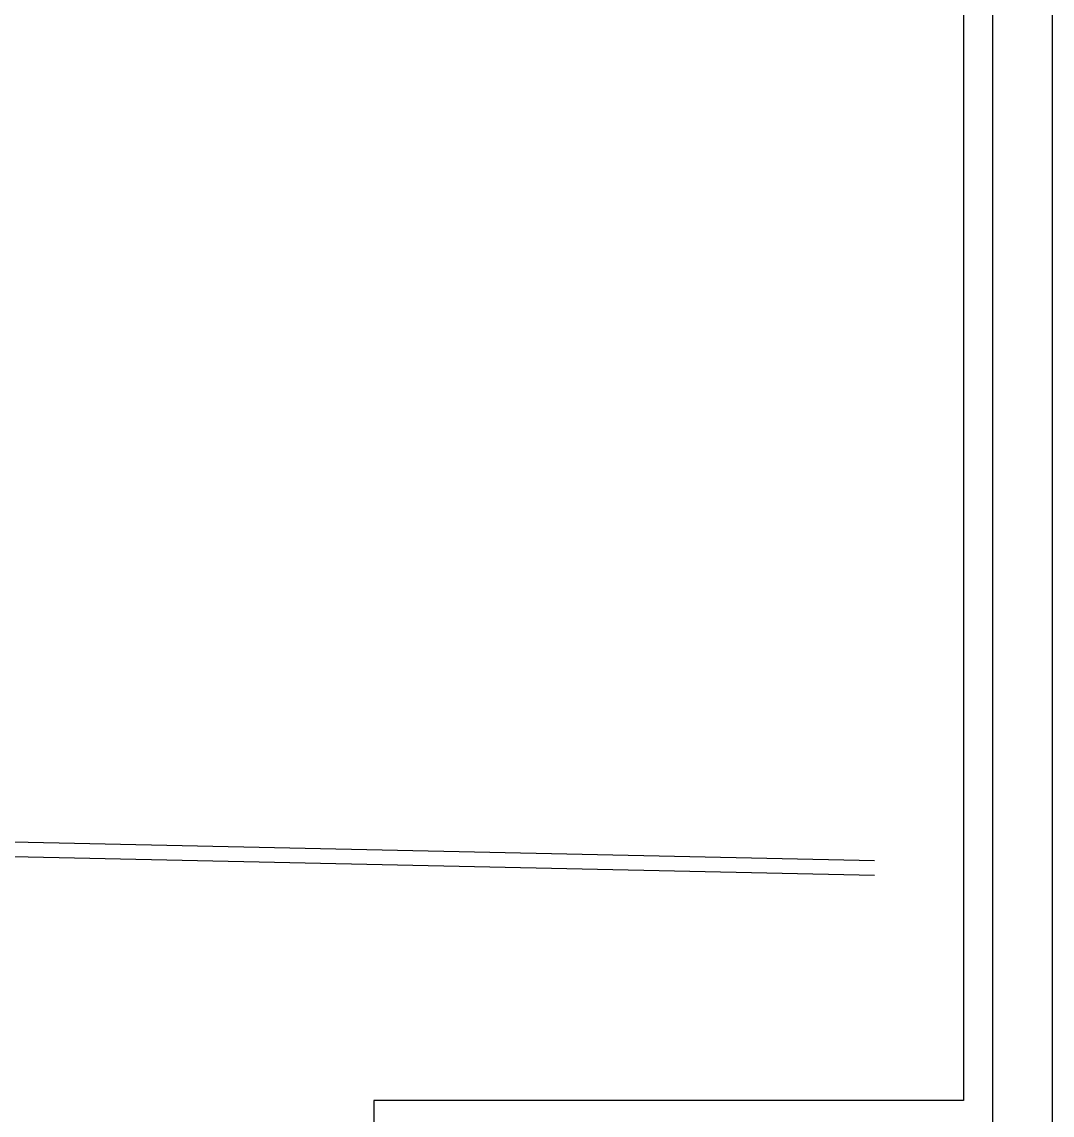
# Model space of a CAD drawing. Header units: millimetres. Extents: x -44462 to 306987, y -116160 to 12874.
# Drawn here: x -7171.9 to -6817.2, y -57975.6 to -57599.4 of the extents above; entities that cross this region are included whole.
import ezdxf

# ---------------------------------------------------------------- set-up
doc = ezdxf.new("R2010")
doc.units = ezdxf.units.MM
for name, color, linetype in [('AVP_TEXTES', 7, 'Continuous'), ('BLANC', 7, 'Continuous'), ('chassis fen.portes', 1, 'Continuous')]:
    doc.layers.add(name, color=color, linetype=linetype)
doc.styles.add('CENTURY GOTHIC', font='GOTHIC.TTF')

# ---------------------------------------------------------------- blocks, each defined once
blk = doc.blocks.new('PETIT CARTOUCHE_HOR')
at = {"color": 1}
blk.add_line((0, 1485), (0, 0), dxfattribs=at)
at = {"layer": 'AVP_TEXTES', "color": 5, "linetype": 'Continuous'}
for p, q in [((-30.52, 422.47), (-233.46, 422.47)), ((-233.46, 422.47), (-233.46, 28))]:
    blk.add_line(p, q, dxfattribs=at)
at = {"layer": 'chassis fen.portes', "color": 2, "linetype": 'Continuous'}
blk.add_line((-20.52, 1465.65), (-20.52, 412.47), dxfattribs=at)
at = {"layer": 'chassis fen.portes', "color": 5, "linetype": 'Continuous'}
blk.add_line((-30.52, 1455.65), (-30.52, 422.47), dxfattribs=at)
at = {"style": 'CENTURY GOTHIC'}
for tag, p, height in [('DATE', (-210.16, 171.36), 20), ('DOSSIERN°', (-210.16, 111.51), 20), ('COMMENTAIRE', (-210.16, 95.35), 12), ('COMMENTAIRESUITE', (-210.16, 79.7), 12), ('FEUILLEN°', (-221.99, 32.69), 20), ('TOTALFEUILLES', (-181.65, 32.69), 20), ('ÉCH.', (-103.23, 32.69), 12)]:
    blk.add_attdef(tag, p, '', height=height, dxfattribs=at)

msp = doc.modelspace()

# ---------------------------------------------------------------- linework, layer by layer
at = {"layer": 'BLANC'}
for p, q in [((-7195.66, -57881.18), (-6878.35, -57888.03)), ((-7195.66, -57886.18), (-6878.35, -57893.04))]:
    msp.add_line(p, q, dxfattribs=at)

# ---------------------------------------------------------------- block references
at = {"color": 1}
msp.add_blockref('PETIT CARTOUCHE_HOR', (-6817.24, -58393.1), dxfattribs=at)

doc.saveas('drawing.dxf')
